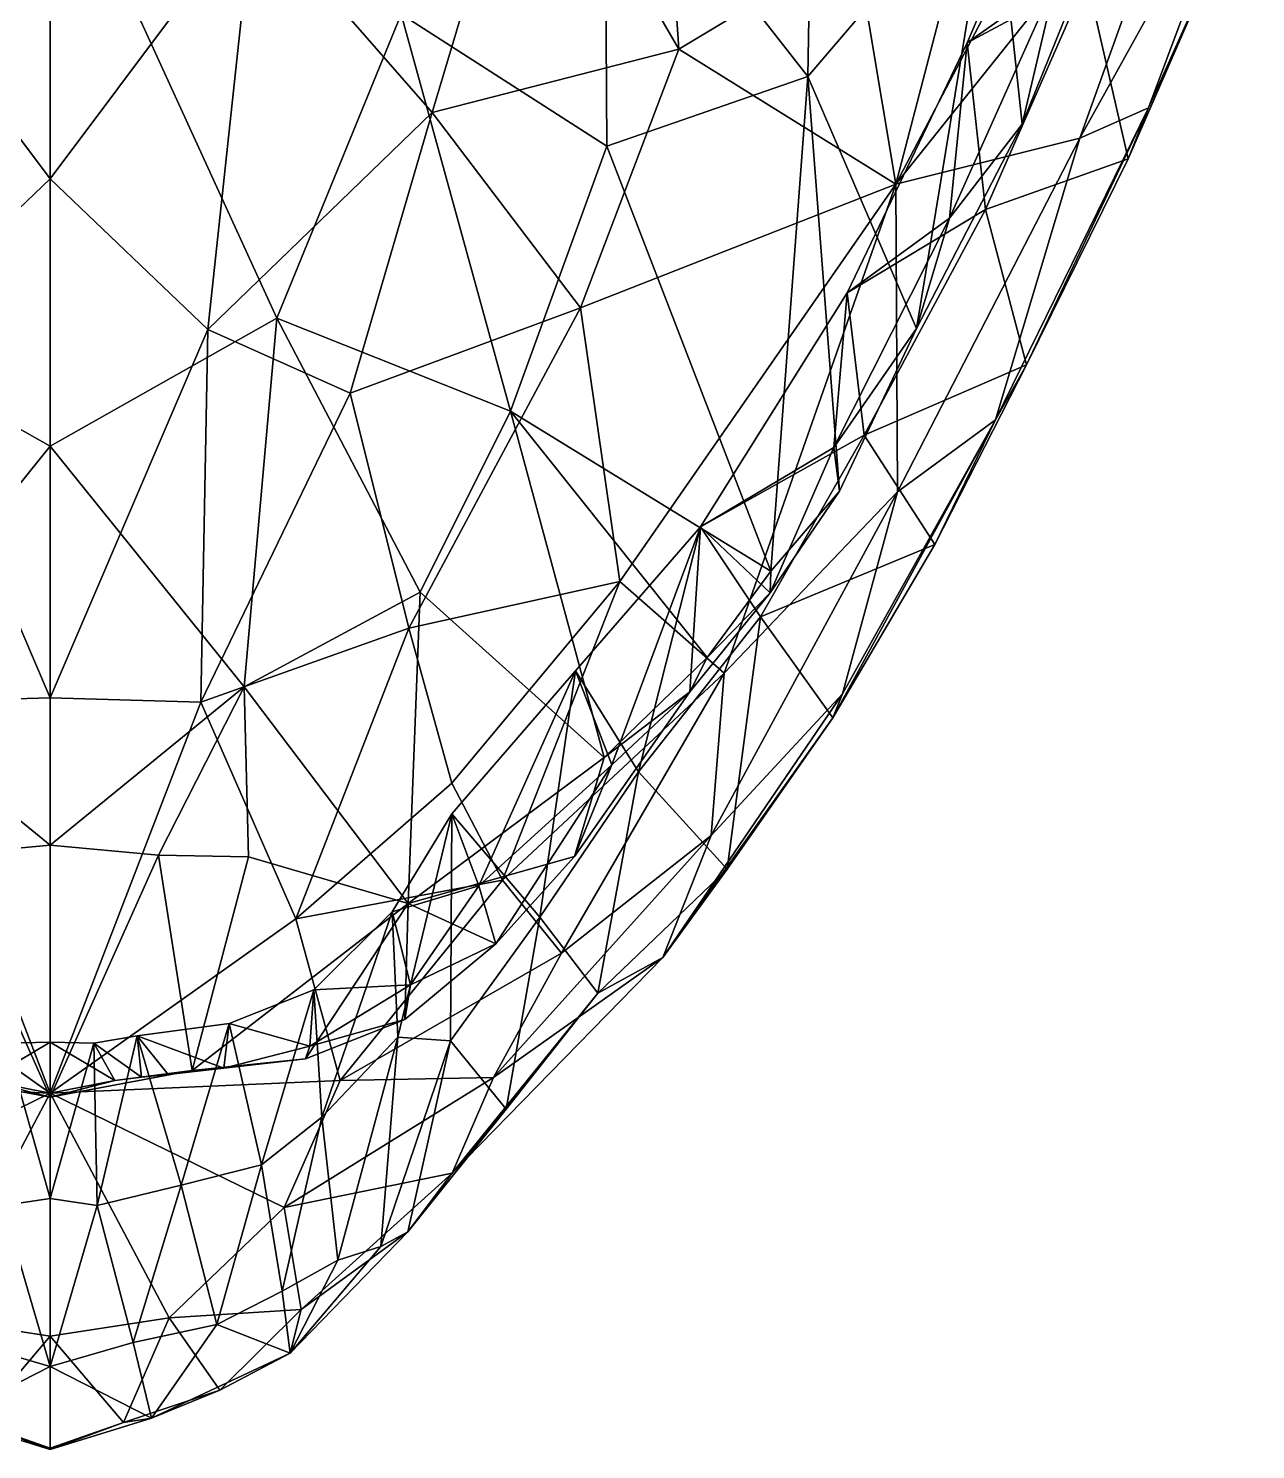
# Model space of a CAD drawing. Extents: x -4.1 to 4.1, y -5.2 to 11.9.
# Drawn here: x -0.008 to 0.431, y -5.202 to -4.695 of the extents above; entities that cross this region are included whole.
import ezdxf

# ---------------------------------------------------------------- set-up
doc = ezdxf.new("R2010")
doc.units = 0
doc.layers.add('HUMPBACK$LWO', color=1, linetype='CONTINUOUS')

msp = doc.modelspace()

# ---------------------------------------------------------------- linework, layer by layer
at = {"layer": 'HUMPBACK$LWO'}
for points in [[(-0.07253, -4.65152, -0.00867), (0, -4.53507, -0.05818), (0, -4.74841, 0.01509)], [(0, -4.53507, -0.05818), (0.07253, -4.65152, -0.00867), (0, -4.74841, 0.01509)], [(0.27074, -4.71184, 0.71904), (0.27347, -4.55209, 0.79844), (0.19825, -4.6191, 0.80542)], [(0.27074, -4.71184, 0.71904), (0.3372, -4.63403, 0.69971), (0.27347, -4.55209, 0.79844)], [(0.30217, -4.75036, 0.22848), (0.34506, -4.58608, 0.16509), (0.40498, -4.55415, 0.25652)], [(0.30217, -4.75036, 0.22848), (0.40498, -4.55415, 0.25652), (0.41081, -4.61448, 0.3362)], [(0.30217, -4.75036, 0.22848), (0.28782, -4.66405, 0.11885), (0.34506, -4.58608, 0.16509)], [(0.13651, -4.72476, 0.04813), (0.07253, -4.65152, -0.00867), (0.17087, -4.6095, 0.00987)], [(0.17087, -4.6095, 0.00987), (0.22466, -4.70208, 0.09823), (0.13651, -4.72476, 0.04813)], [(0.22466, -4.70208, 0.09823), (0.17087, -4.6095, 0.00987), (0.21986, -4.63131, 0.0521)], [(0.36793, -4.73388, 0.35975), (0.30217, -4.75036, 0.22848), (0.41081, -4.61448, 0.3362)], [(0.36793, -4.73388, 0.35975), (0.41081, -4.61448, 0.3362), (0.43077, -4.62074, 0.42592)], [(0.19825, -4.6191, 0.80542), (0.12537, -4.68956, 0.80212), (0.19889, -4.73673, 0.75318)], [(0.19889, -4.73673, 0.75318), (0.27074, -4.71184, 0.71904), (0.19825, -4.6191, 0.80542)], [(0.37041, -4.67681, 0.53606), (0.36333, -4.61638, 0.54798), (0.32766, -4.69978, 0.55101)], [(0.36333, -4.61638, 0.54798), (0.35946, -4.67722, 0.56716), (0.32766, -4.69978, 0.55101)], [(0, -4.62118, 0.85329), (-0.12537, -4.68956, 0.80212), (-0.08103, -4.79815, 0.7691)], [(0, -4.84385, 0.76248), (0, -4.62118, 0.85329), (-0.08103, -4.79815, 0.7691)], [(0.12537, -4.68956, 0.80212), (0, -4.62118, 0.85329), (0.08103, -4.79815, 0.7691)], [(0, -4.62118, 0.85329), (0, -4.84385, 0.76248), (0.08103, -4.79815, 0.7691)], [(0.39244, -4.72298, 0.44671), (0.36793, -4.73388, 0.35975), (0.43077, -4.62074, 0.42592)], [(0.39244, -4.72298, 0.44671), (0.43077, -4.62074, 0.42592), (0.41797, -4.66596, 0.50167)], [(0.22466, -4.70208, 0.09823), (0.21986, -4.63131, 0.0521), (0.28782, -4.66405, 0.11885)], [(0.27074, -4.71184, 0.71904), (0.30956, -4.80191, 0.60064), (0.3372, -4.63403, 0.69971)], [(0.30956, -4.80191, 0.60064), (0.34731, -4.72883, 0.59481), (0.3372, -4.63403, 0.69971)], [(0.34731, -4.72883, 0.59481), (0.38189, -4.6433, 0.61147), (0.3372, -4.63403, 0.69971)], [(0.34731, -4.72883, 0.59481), (0.35946, -4.67722, 0.56716), (0.38189, -4.6433, 0.61147)], [(0, -4.74841, 0.01509), (-0.05631, -4.80224, 0.04708), (-0.07253, -4.65152, -0.00867)], [(0.05631, -4.80224, 0.04708), (0, -4.74841, 0.01509), (0.07253, -4.65152, -0.00867)], [(0.05631, -4.80224, 0.04708), (0.07253, -4.65152, -0.00867), (0.13651, -4.72476, 0.04813)], [(0.30217, -4.75036, 0.22848), (0.22466, -4.70208, 0.09823), (0.28782, -4.66405, 0.11885)], [(0.37041, -4.67681, 0.53606), (0.38525, -4.74129, 0.50192), (0.41797, -4.66596, 0.50167)], [(0.41797, -4.66596, 0.50167), (0.38525, -4.74129, 0.50192), (0.39244, -4.72298, 0.44671)], [(0.35946, -4.67722, 0.56716), (0.32133, -4.76244, 0.56456), (0.32766, -4.69978, 0.55101)], [(0.32133, -4.76244, 0.56456), (0.35946, -4.67722, 0.56716), (0.34731, -4.72883, 0.59481)], [(0.33426, -4.75934, 0.53439), (0.37041, -4.67681, 0.53606), (0.32766, -4.69978, 0.55101)], [(0.37041, -4.67681, 0.53606), (0.33426, -4.75934, 0.53439), (0.38525, -4.74129, 0.50192)], [(0.12537, -4.68956, 0.80212), (0.08103, -4.79815, 0.7691), (0.16451, -4.83139, 0.7205)], [(0.19889, -4.73673, 0.75318), (0.12537, -4.68956, 0.80212), (0.16451, -4.83139, 0.7205)], [(0.28484, -4.78908, 0.55325), (0.33426, -4.75934, 0.53439), (0.32766, -4.69978, 0.55101)], [(0.32133, -4.76244, 0.56456), (0.28484, -4.78908, 0.55325), (0.32766, -4.69978, 0.55101)], [(0.22466, -4.70208, 0.09823), (0.18948, -4.79452, 0.1273), (0.13651, -4.72476, 0.04813)], [(0.22466, -4.70208, 0.09823), (0.30217, -4.75036, 0.22848), (0.18948, -4.79452, 0.1273)], [(0.19889, -4.73673, 0.75318), (0.25749, -4.88861, 0.60897), (0.27074, -4.71184, 0.71904)], [(0.25749, -4.88861, 0.60897), (0.28202, -4.86003, 0.59671), (0.27074, -4.71184, 0.71904)], [(0.28202, -4.86003, 0.59671), (0.30956, -4.80191, 0.60064), (0.27074, -4.71184, 0.71904)], [(0.10714, -4.82497, 0.07972), (0.05631, -4.80224, 0.04708), (0.13651, -4.72476, 0.04813)], [(0.13651, -4.72476, 0.04813), (0.18948, -4.79452, 0.1273), (0.10714, -4.82497, 0.07972)], [(0.39244, -4.72298, 0.44671), (0.34888, -4.81489, 0.50023), (0.33785, -4.83454, 0.41854)], [(0.33785, -4.83454, 0.41854), (0.36793, -4.73388, 0.35975), (0.39244, -4.72298, 0.44671)], [(0.38525, -4.74129, 0.50192), (0.34888, -4.81489, 0.50023), (0.39244, -4.72298, 0.44671)], [(0.32133, -4.76244, 0.56456), (0.34731, -4.72883, 0.59481), (0.30956, -4.80191, 0.60064)], [(0.30277, -4.8602, 0.33322), (0.30217, -4.75036, 0.22848), (0.36793, -4.73388, 0.35975)], [(0.30277, -4.8602, 0.33322), (0.36793, -4.73388, 0.35975), (0.33785, -4.83454, 0.41854)], [(0.16451, -4.83139, 0.7205), (0.25749, -4.88861, 0.60897), (0.19889, -4.73673, 0.75318)], [(0.38525, -4.74129, 0.50192), (0.33426, -4.75934, 0.53439), (0.34888, -4.81489, 0.50023)], [(0, -4.9338, 0.10974), (-0.05631, -4.80224, 0.04708), (0, -4.74841, 0.01509)], [(0.05631, -4.80224, 0.04708), (0, -4.9338, 0.10974), (0, -4.74841, 0.01509)], [(0.18948, -4.79452, 0.1273), (0.30217, -4.75036, 0.22848), (0.20356, -4.89219, 0.19969)], [(0.20356, -4.89219, 0.19969), (0.30217, -4.75036, 0.22848), (0.24088, -4.92505, 0.27667)], [(0.24088, -4.92505, 0.27667), (0.30217, -4.75036, 0.22848), (0.30277, -4.8602, 0.33322)], [(0.33426, -4.75934, 0.53439), (0.28484, -4.78908, 0.55325), (0.29083, -4.84002, 0.53722)], [(0.33426, -4.75934, 0.53439), (0.29083, -4.84002, 0.53722), (0.34888, -4.81489, 0.50023)], [(0.27999, -4.84441, 0.56884), (0.32133, -4.76244, 0.56456), (0.30956, -4.80191, 0.60064)], [(0.27999, -4.84441, 0.56884), (0.28484, -4.78908, 0.55325), (0.32133, -4.76244, 0.56456)], [(0.29083, -4.84002, 0.53722), (0.28484, -4.78908, 0.55325), (0.23239, -4.87266, 0.55559)], [(0.28484, -4.78908, 0.55325), (0.27999, -4.84441, 0.56884), (0.23239, -4.87266, 0.55559)], [(0.10714, -4.82497, 0.07972), (0.18948, -4.79452, 0.1273), (0.12813, -4.90893, 0.14347)], [(0.18948, -4.79452, 0.1273), (0.20356, -4.89219, 0.19969), (0.12813, -4.90893, 0.14347)], [(-0.06935, -4.92983, 0.71575), (0, -4.84385, 0.76248), (-0.08103, -4.79815, 0.7691)], [(0, -4.9338, 0.10974), (-0.05382, -4.93533, 0.12193), (-0.05631, -4.80224, 0.04708)], [(0, -4.84385, 0.76248), (0.06935, -4.92983, 0.71575), (0.08103, -4.79815, 0.7691)], [(0.05382, -4.93533, 0.12193), (0, -4.9338, 0.10974), (0.05631, -4.80224, 0.04708)], [(0.10714, -4.82497, 0.07972), (0.05382, -4.93533, 0.12193), (0.05631, -4.80224, 0.04708)], [(0.08103, -4.79815, 0.7691), (0.06935, -4.92983, 0.71575), (0.13216, -4.89609, 0.70569)], [(0.16451, -4.83139, 0.7205), (0.08103, -4.79815, 0.7691), (0.13216, -4.89609, 0.70569)], [(0.28202, -4.86003, 0.59671), (0.27999, -4.84441, 0.56884), (0.30956, -4.80191, 0.60064)], [(0.29083, -4.84002, 0.53722), (0.31616, -4.87907, 0.4827), (0.34888, -4.81489, 0.50023)], [(0.34888, -4.81489, 0.50023), (0.31616, -4.87907, 0.4827), (0.33785, -4.83454, 0.41854)], [(0.12813, -4.90893, 0.14347), (0.05382, -4.93533, 0.12193), (0.10714, -4.82497, 0.07972)], [(0.13216, -4.89609, 0.70569), (0.19791, -4.95507, 0.62465), (0.16451, -4.83139, 0.7205)], [(0.23482, -4.91938, 0.6086), (0.25749, -4.88861, 0.60897), (0.16451, -4.83139, 0.7205)], [(0.19791, -4.95507, 0.62465), (0.23482, -4.91938, 0.6086), (0.16451, -4.83139, 0.7205)], [(0.31616, -4.87907, 0.4827), (0.27974, -4.94091, 0.46338), (0.33785, -4.83454, 0.41854)], [(0.33785, -4.83454, 0.41854), (0.27974, -4.94091, 0.46338), (0.28319, -4.93242, 0.39399)], [(0.28319, -4.93242, 0.39399), (0.30277, -4.8602, 0.33322), (0.33785, -4.83454, 0.41854)], [(0.25381, -4.90485, 0.509), (0.29083, -4.84002, 0.53722), (0.23239, -4.87266, 0.55559)], [(0.31616, -4.87907, 0.4827), (0.29083, -4.84002, 0.53722), (0.25381, -4.90485, 0.509)], [(0, -4.84385, 0.76248), (-0.06935, -4.92983, 0.71575), (0, -4.9864, 0.69181)], [(0.06935, -4.92983, 0.71575), (0, -4.84385, 0.76248), (0, -4.9864, 0.69181)], [(0.27999, -4.84441, 0.56884), (0.25726, -4.89626, 0.57888), (0.23239, -4.87266, 0.55559)], [(0.28202, -4.86003, 0.59671), (0.25726, -4.89626, 0.57888), (0.27999, -4.84441, 0.56884)], [(0.24088, -4.92505, 0.27667), (0.30277, -4.8602, 0.33322), (0.23622, -4.98302, 0.34284)], [(0.23622, -4.98302, 0.34284), (0.30277, -4.8602, 0.33322), (0.28319, -4.93242, 0.39399)], [(0.25726, -4.89626, 0.57888), (0.28202, -4.86003, 0.59671), (0.25749, -4.88861, 0.60897)], [(0.2007, -4.95768, 0.58198), (0.1877, -4.92416, 0.55023), (0.23239, -4.87266, 0.55559)], [(0.1877, -4.92416, 0.55023), (0.21027, -4.96027, 0.52826), (0.23239, -4.87266, 0.55559)], [(0.22863, -4.93161, 0.58328), (0.2007, -4.95768, 0.58198), (0.23239, -4.87266, 0.55559)], [(0.21027, -4.96027, 0.52826), (0.25381, -4.90485, 0.509), (0.23239, -4.87266, 0.55559)], [(0.25726, -4.89626, 0.57888), (0.22863, -4.93161, 0.58328), (0.23239, -4.87266, 0.55559)], [(0.31616, -4.87907, 0.4827), (0.25381, -4.90485, 0.509), (0.27974, -4.94091, 0.46338)], [(0.23482, -4.91938, 0.6086), (0.25726, -4.89626, 0.57888), (0.25749, -4.88861, 0.60897)], [(0.12813, -4.90893, 0.14347), (0.20356, -4.89219, 0.19969), (0.14349, -4.96432, 0.19051)], [(0.14349, -4.96432, 0.19051), (0.20356, -4.89219, 0.19969), (0.16162, -4.99893, 0.24279)], [(0.20356, -4.89219, 0.19969), (0.24088, -4.92505, 0.27667), (0.16162, -4.99893, 0.24279)], [(0.06935, -4.92983, 0.71575), (0.12788, -5.00725, 0.6531), (0.13216, -4.89609, 0.70569)], [(0.12788, -5.00725, 0.6531), (0.19791, -4.95507, 0.62465), (0.13216, -4.89609, 0.70569)], [(0.23482, -4.91938, 0.6086), (0.22863, -4.93161, 0.58328), (0.25726, -4.89626, 0.57888)], [(0.08773, -5.0128, 0.19424), (0.05382, -4.93533, 0.12193), (0.12813, -4.90893, 0.14347)], [(0.14349, -4.96432, 0.19051), (0.08773, -5.0128, 0.19424), (0.12813, -4.90893, 0.14347)], [(0.25381, -4.90485, 0.509), (0.21027, -4.96027, 0.52826), (0.24191, -4.99497, 0.4684)], [(0.25381, -4.90485, 0.509), (0.24191, -4.99497, 0.4684), (0.27974, -4.94091, 0.46338)], [(0.22863, -4.93161, 0.58328), (0.23482, -4.91938, 0.6086), (0.19791, -4.95507, 0.62465)], [(0.1877, -4.92416, 0.55023), (0.15318, -5.00102, 0.57498), (0.1435, -4.97522, 0.55038)], [(0.17493, -5.01212, 0.51648), (0.1877, -4.92416, 0.55023), (0.1435, -4.97522, 0.55038)], [(0.15318, -5.00102, 0.57498), (0.1877, -4.92416, 0.55023), (0.2007, -4.95768, 0.58198)], [(0.21027, -4.96027, 0.52826), (0.1877, -4.92416, 0.55023), (0.17493, -5.01212, 0.51648)], [(0.16162, -4.99893, 0.24279), (0.24088, -4.92505, 0.27667), (0.18266, -5.02497, 0.30092)], [(0.18266, -5.02497, 0.30092), (0.24088, -4.92505, 0.27667), (0.23622, -4.98302, 0.34284)], [(-0.03866, -4.99005, 0.68702), (0, -4.9864, 0.69181), (-0.06935, -4.92983, 0.71575)], [(0, -5.07504, 0.21345), (-0.05382, -4.93533, 0.12193), (0, -4.9338, 0.10974)], [(0, -4.9864, 0.69181), (0.03866, -4.99005, 0.68702), (0.06935, -4.92983, 0.71575)], [(0.05382, -4.93533, 0.12193), (0, -5.07504, 0.21345), (0, -4.9338, 0.10974)], [(0.03866, -4.99005, 0.68702), (0.07084, -4.99057, 0.68394), (0.06935, -4.92983, 0.71575)], [(0.07084, -4.99057, 0.68394), (0.12788, -5.00725, 0.6531), (0.06935, -4.92983, 0.71575)], [(0.18733, -4.99054, 0.61315), (0.22863, -4.93161, 0.58328), (0.19791, -4.95507, 0.62465)], [(0.18733, -4.99054, 0.61315), (0.2007, -4.95768, 0.58198), (0.22863, -4.93161, 0.58328)], [(0.27974, -4.94091, 0.46338), (0.21898, -5.02662, 0.40214), (0.28319, -4.93242, 0.39399)], [(0.23622, -4.98302, 0.34284), (0.28319, -4.93242, 0.39399), (0.21898, -5.02662, 0.40214)], [(0, -5.07504, 0.21345), (-0.08773, -5.0128, 0.19424), (-0.05382, -4.93533, 0.12193)], [(0.08773, -5.0128, 0.19424), (0, -5.07504, 0.21345), (0.05382, -4.93533, 0.12193)], [(0.21898, -5.02662, 0.40214), (0.27974, -4.94091, 0.46338), (0.24191, -4.99497, 0.4684)], [(0.18733, -4.99054, 0.61315), (0.19791, -4.95507, 0.62465), (0.12788, -5.00725, 0.6531)], [(0.15318, -5.00102, 0.57498), (0.2007, -4.95768, 0.58198), (0.15921, -5.02167, 0.61195)], [(0.2007, -4.95768, 0.58198), (0.18733, -4.99054, 0.61315), (0.15921, -5.02167, 0.61195)], [(0.16162, -4.99893, 0.24279), (0.08773, -5.0128, 0.19424), (0.14349, -4.96432, 0.19051)], [(0.21027, -4.96027, 0.52826), (0.17493, -5.01212, 0.51648), (0.19565, -5.03928, 0.4662)], [(0.24191, -4.99497, 0.4684), (0.21027, -4.96027, 0.52826), (0.19565, -5.03928, 0.4662)], [(0.15318, -5.00102, 0.57498), (0.12217, -5.01025, 0.55717), (0.1435, -4.97522, 0.55038)], [(0.12217, -5.01025, 0.55717), (0.12425, -5.05507, 0.5476), (0.1435, -4.97522, 0.55038)], [(0.12425, -5.05507, 0.5476), (0.14302, -5.05631, 0.52306), (0.1435, -4.97522, 0.55038)], [(0.14302, -5.05631, 0.52306), (0.17493, -5.01212, 0.51648), (0.1435, -4.97522, 0.55038)], [(0.23622, -4.98302, 0.34284), (0.21898, -5.02662, 0.40214), (0.15837, -5.06949, 0.33853)], [(0.18266, -5.02497, 0.30092), (0.23622, -4.98302, 0.34284), (0.15837, -5.06949, 0.33853)], [(0, -5.07649, 0.62889), (-0.03866, -4.99005, 0.68702), (-0.05074, -5.06694, 0.62254)], [(0, -4.9864, 0.69181), (-0.03866, -4.99005, 0.68702), (0, -5.07649, 0.62889)], [(0.03866, -4.99005, 0.68702), (0, -4.9864, 0.69181), (0, -5.07649, 0.62889)], [(0.03866, -4.99005, 0.68702), (0, -5.07649, 0.62889), (0.05074, -5.06694, 0.62254)], [(0.05074, -5.06694, 0.62254), (0.07084, -4.99057, 0.68394), (0.03866, -4.99005, 0.68702)], [(0.12788, -5.00725, 0.6531), (0.07084, -4.99057, 0.68394), (0.05074, -5.06694, 0.62254)], [(0.15921, -5.02167, 0.61195), (0.18733, -4.99054, 0.61315), (0.12788, -5.00725, 0.6531)], [(0.24191, -4.99497, 0.4684), (0.19565, -5.03928, 0.4662), (0.21898, -5.02662, 0.40214)], [(0.10367, -5.07048, 0.26852), (0.08773, -5.0128, 0.19424), (0.16162, -4.99893, 0.24279)], [(0.18266, -5.02497, 0.30092), (0.10367, -5.07048, 0.26852), (0.16162, -4.99893, 0.24279)], [(0.12217, -5.01025, 0.55717), (0.15318, -5.00102, 0.57498), (0.12874, -5.03632, 0.58766)], [(0.12874, -5.03632, 0.58766), (0.15318, -5.00102, 0.57498), (0.15921, -5.02167, 0.61195)], [(0.09125, -5.06271, 0.62405), (0.12788, -5.00725, 0.6531), (0.05074, -5.06694, 0.62254)], [(0.09125, -5.06271, 0.62405), (0.12676, -5.04876, 0.6205), (0.12788, -5.00725, 0.6531)], [(0.12217, -5.01025, 0.55717), (0.12874, -5.03632, 0.58766), (0.09417, -5.03814, 0.56634)], [(0.09703, -5.08361, 0.5594), (0.12217, -5.01025, 0.55717), (0.09417, -5.03814, 0.56634)], [(0.09703, -5.08361, 0.5594), (0.12425, -5.05507, 0.5476), (0.12217, -5.01025, 0.55717)], [(0.12676, -5.04876, 0.6205), (0.15921, -5.02167, 0.61195), (0.12788, -5.00725, 0.6531)], [(0, -5.07504, 0.21345), (-0.10367, -5.07048, 0.26852), (-0.08773, -5.0128, 0.19424)], [(0.10367, -5.07048, 0.26852), (0, -5.07504, 0.21345), (0.08773, -5.0128, 0.19424)], [(0.17493, -5.01212, 0.51648), (0.14302, -5.05631, 0.52306), (0.16295, -5.08076, 0.4726)], [(0.17493, -5.01212, 0.51648), (0.16295, -5.08076, 0.4726), (0.19565, -5.03928, 0.4662)], [(0.15837, -5.06949, 0.33853), (0.10367, -5.07048, 0.26852), (0.18266, -5.02497, 0.30092)], [(0.12676, -5.04876, 0.6205), (0.12874, -5.03632, 0.58766), (0.15921, -5.02167, 0.61195)], [(0.19565, -5.03928, 0.4662), (0.14365, -5.10365, 0.39538), (0.21898, -5.02662, 0.40214)], [(0.15837, -5.06949, 0.33853), (0.21898, -5.02662, 0.40214), (0.14365, -5.10365, 0.39538)], [(0.06394, -5.05011, 0.56822), (0.07545, -5.10067, 0.56302), (0.09417, -5.03814, 0.56634)], [(0.09275, -5.05828, 0.59265), (0.06394, -5.05011, 0.56822), (0.09417, -5.03814, 0.56634)], [(0.07545, -5.10067, 0.56302), (0.09703, -5.08361, 0.5594), (0.09417, -5.03814, 0.56634)], [(0.12874, -5.03632, 0.58766), (0.09275, -5.05828, 0.59265), (0.09417, -5.03814, 0.56634)], [(0.09275, -5.05828, 0.59265), (0.12874, -5.03632, 0.58766), (0.12676, -5.04876, 0.6205)], [(0.19565, -5.03928, 0.4662), (0.16295, -5.08076, 0.4726), (0.14365, -5.10365, 0.39538)], [(0.04675, -5.10786, 0.5628), (0.06394, -5.05011, 0.56822), (0.03111, -5.05453, 0.56729)], [(0.06394, -5.05011, 0.56822), (0.06201, -5.06606, 0.59452), (0.03111, -5.05453, 0.56729)], [(0.06394, -5.05011, 0.56822), (0.04675, -5.10786, 0.5628), (0.07545, -5.10067, 0.56302)], [(0.09275, -5.05828, 0.59265), (0.06201, -5.06606, 0.59452), (0.06394, -5.05011, 0.56822)], [(0.09275, -5.05828, 0.59265), (0.12676, -5.04876, 0.6205), (0.09125, -5.06271, 0.62405)], [(0.03268, -5.06929, 0.59935), (0.01559, -5.05712, 0.56865), (0.03111, -5.05453, 0.56729)], [(0.01559, -5.05712, 0.56865), (0.0168, -5.11517, 0.5625), (0.03111, -5.05453, 0.56729)], [(0.0168, -5.11517, 0.5625), (0.04675, -5.10786, 0.5628), (0.03111, -5.05453, 0.56729)], [(0.04212, -5.0684, 0.59763), (0.03268, -5.06929, 0.59935), (0.03111, -5.05453, 0.56729)], [(0.06201, -5.06606, 0.59452), (0.04212, -5.0684, 0.59763), (0.03111, -5.05453, 0.56729)], [(0.12425, -5.05507, 0.5476), (0.09703, -5.08361, 0.5594), (0.10279, -5.1347, 0.53241)], [(0.11817, -5.12975, 0.50805), (0.12425, -5.05507, 0.5476), (0.10279, -5.1347, 0.53241)], [(0.14302, -5.05631, 0.52306), (0.12425, -5.05507, 0.5476), (0.11817, -5.12975, 0.50805)], [(0.14302, -5.05631, 0.52306), (0.11817, -5.12975, 0.50805), (0.12785, -5.12455, 0.46855)], [(0.16295, -5.08076, 0.4726), (0.14302, -5.05631, 0.52306), (0.12785, -5.12455, 0.46855)], [(0, -5.05677, 0.57047), (-0.02311, -5.0705, 0.59992), (-0.01559, -5.05712, 0.56865)], [(0, -5.075, 0.59846), (-0.02311, -5.0705, 0.59992), (0, -5.05677, 0.57047)], [(0, -5.11267, 0.56181), (-0.01559, -5.05712, 0.56865), (-0.0168, -5.11517, 0.5625)], [(-0.01559, -5.05712, 0.56865), (0, -5.11267, 0.56181), (0, -5.05677, 0.57047)], [(0.02311, -5.0705, 0.59992), (0, -5.05677, 0.57047), (0.01559, -5.05712, 0.56865)], [(0.02311, -5.0705, 0.59992), (0, -5.075, 0.59846), (0, -5.05677, 0.57047)], [(0, -5.11267, 0.56181), (0.01559, -5.05712, 0.56865), (0, -5.05677, 0.57047)], [(0.01559, -5.05712, 0.56865), (0, -5.11267, 0.56181), (0.0168, -5.11517, 0.5625)], [(0.03268, -5.06929, 0.59935), (0.02311, -5.0705, 0.59992), (0.01559, -5.05712, 0.56865)], [(0.06201, -5.06606, 0.59452), (0.09275, -5.05828, 0.59265), (0.09125, -5.06271, 0.62405)], [(0.04212, -5.0684, 0.59763), (0.06201, -5.06606, 0.59452), (0.05074, -5.06694, 0.62254)], [(0.06201, -5.06606, 0.59452), (0.09125, -5.06271, 0.62405), (0.05074, -5.06694, 0.62254)], [(0, -5.07504, 0.21345), (-0.08355, -5.11587, 0.31957), (-0.10367, -5.07048, 0.26852)], [(-0.05074, -5.06694, 0.62254), (-0.02311, -5.0705, 0.59992), (0, -5.07649, 0.62889)], [(0, -5.075, 0.59846), (0, -5.07649, 0.62889), (-0.02311, -5.0705, 0.59992)], [(0.02311, -5.0705, 0.59992), (0.05074, -5.06694, 0.62254), (0, -5.07649, 0.62889)], [(0.08355, -5.11587, 0.31957), (0, -5.07504, 0.21345), (0.10367, -5.07048, 0.26852)], [(0, -5.07649, 0.62889), (0, -5.075, 0.59846), (0.02311, -5.0705, 0.59992)], [(0.02311, -5.0705, 0.59992), (0.03268, -5.06929, 0.59935), (0.05074, -5.06694, 0.62254)], [(0.03268, -5.06929, 0.59935), (0.04212, -5.0684, 0.59763), (0.05074, -5.06694, 0.62254)], [(0.08355, -5.11587, 0.31957), (0.10367, -5.07048, 0.26852), (0.15837, -5.06949, 0.33853)], [(0.14365, -5.10365, 0.39538), (0.08355, -5.11587, 0.31957), (0.15837, -5.06949, 0.33853)], [(-0.04256, -5.15528, 0.34282), (-0.08355, -5.11587, 0.31957), (0, -5.07504, 0.21345)], [(0, -5.07504, 0.21345), (0, -5.16181, 0.31296), (-0.04256, -5.15528, 0.34282)], [(0.08355, -5.11587, 0.31957), (0.04256, -5.15528, 0.34282), (0, -5.07504, 0.21345)], [(0, -5.16181, 0.31296), (0, -5.07504, 0.21345), (0.04256, -5.15528, 0.34282)], [(0.16295, -5.08076, 0.4726), (0.12785, -5.12455, 0.46855), (0.14365, -5.10365, 0.39538)], [(0.09703, -5.08361, 0.5594), (0.07545, -5.10067, 0.56302), (0.08291, -5.14582, 0.54234)], [(0.09703, -5.08361, 0.5594), (0.08291, -5.14582, 0.54234), (0.10279, -5.1347, 0.53241)], [(0.07545, -5.10067, 0.56302), (0.04675, -5.10786, 0.5628), (0.05956, -5.15765, 0.54249)], [(0.08291, -5.14582, 0.54234), (0.07545, -5.10067, 0.56302), (0.05956, -5.15765, 0.54249)], [(0.14365, -5.10365, 0.39538), (0.08973, -5.15226, 0.40305), (0.08355, -5.11587, 0.31957)], [(0.08973, -5.15226, 0.40305), (0.14365, -5.10365, 0.39538), (0.12785, -5.12455, 0.46855)], [(0.04675, -5.10786, 0.5628), (0.0168, -5.11517, 0.5625), (0.02962, -5.16408, 0.54824)], [(0.04675, -5.10786, 0.5628), (0.02962, -5.16408, 0.54824), (0.05956, -5.15765, 0.54249)], [(-0.0168, -5.11517, 0.5625), (-0.02962, -5.16408, 0.54824), (0, -5.17267, 0.54379)], [(0, -5.11267, 0.56181), (-0.0168, -5.11517, 0.5625), (0, -5.17267, 0.54379)], [(0.0168, -5.11517, 0.5625), (0, -5.11267, 0.56181), (0, -5.17267, 0.54379)], [(0.02962, -5.16408, 0.54824), (0.0168, -5.11517, 0.5625), (0, -5.17267, 0.54379)], [(0.08973, -5.15226, 0.40305), (0.04256, -5.15528, 0.34282), (0.08355, -5.11587, 0.31957)], [(0.08973, -5.15226, 0.40305), (0.12785, -5.12455, 0.46855), (0.08579, -5.16796, 0.48866)], [(0.08579, -5.16796, 0.48866), (0.12785, -5.12455, 0.46855), (0.11817, -5.12975, 0.50805)], [(0.11817, -5.12975, 0.50805), (0.10279, -5.1347, 0.53241), (0.08579, -5.16796, 0.48866)], [(0.10279, -5.1347, 0.53241), (0.08291, -5.14582, 0.54234), (0.08579, -5.16796, 0.48866)], [(0.08291, -5.14582, 0.54234), (0.05956, -5.15765, 0.54249), (0.08579, -5.16796, 0.48866)], [(0.08973, -5.15226, 0.40305), (0.06063, -5.18118, 0.43002), (0.04256, -5.15528, 0.34282)], [(0.06063, -5.18118, 0.43002), (0.08973, -5.15226, 0.40305), (0.08579, -5.16796, 0.48866)], [(-0.04256, -5.15528, 0.34282), (0, -5.16181, 0.31296), (-0.02621, -5.19272, 0.41282)], [(0, -5.16181, 0.31296), (0.04256, -5.15528, 0.34282), (0.02621, -5.19272, 0.41282)], [(0.02621, -5.19272, 0.41282), (0.04256, -5.15528, 0.34282), (0.06063, -5.18118, 0.43002)], [(0.05956, -5.15765, 0.54249), (0.02962, -5.16408, 0.54824), (0.03623, -5.19118, 0.49465)], [(0.05956, -5.15765, 0.54249), (0.03623, -5.19118, 0.49465), (0.08579, -5.16796, 0.48866)], [(0, -5.16181, 0.31296), (0, -5.20188, 0.4029), (-0.02621, -5.19272, 0.41282)], [(0, -5.20188, 0.4029), (0, -5.16181, 0.31296), (0.02621, -5.19272, 0.41282)], [(0, -5.17267, 0.54379), (-0.02962, -5.16408, 0.54824), (-0.03623, -5.19118, 0.49465)], [(0.02962, -5.16408, 0.54824), (0, -5.17267, 0.54379), (0.03623, -5.19118, 0.49465)], [(0.08579, -5.16796, 0.48866), (0.03623, -5.19118, 0.49465), (0.06063, -5.18118, 0.43002)], [(0, -5.17267, 0.54379), (-0.03623, -5.19118, 0.49465), (0, -5.20235, 0.48064)], [(0.03623, -5.19118, 0.49465), (0, -5.17267, 0.54379), (0, -5.20235, 0.48064)], [(0.06063, -5.18118, 0.43002), (0.03623, -5.19118, 0.49465), (0.02621, -5.19272, 0.41282)], [(0, -5.20235, 0.48064), (-0.03623, -5.19118, 0.49465), (-0.02621, -5.19272, 0.41282)], [(0, -5.20235, 0.48064), (-0.02621, -5.19272, 0.41282), (0, -5.20188, 0.4029)], [(0.03623, -5.19118, 0.49465), (0, -5.20235, 0.48064), (0.02621, -5.19272, 0.41282)], [(0.02621, -5.19272, 0.41282), (0, -5.20235, 0.48064), (0, -5.20188, 0.4029)]]:
    msp.add_3dface(points, dxfattribs=at)

doc.saveas('drawing.dxf')
